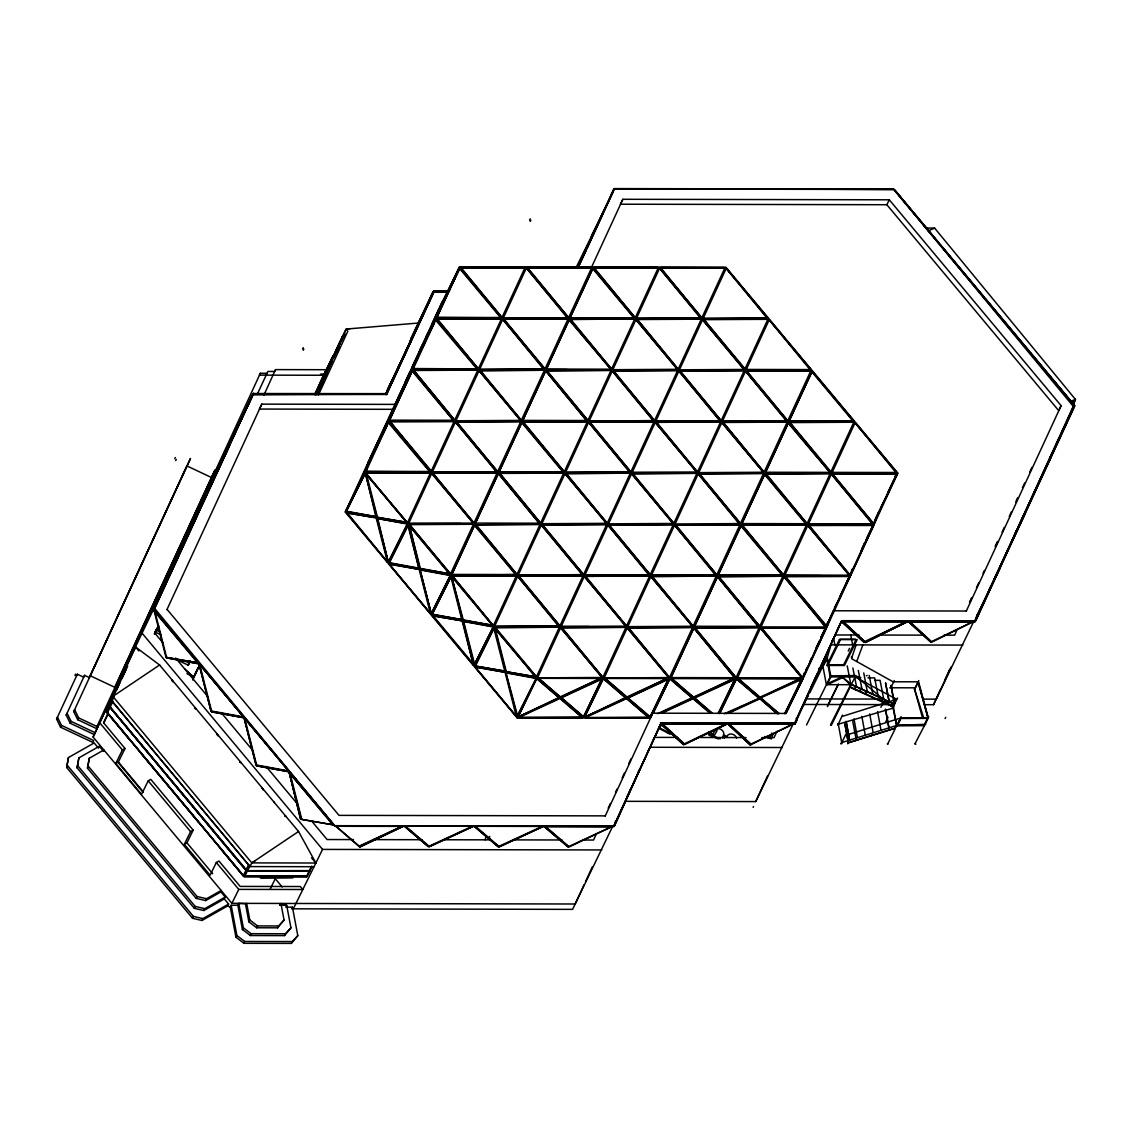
<?xml version="1.0" encoding="UTF-8"?>
<svg xmlns="http://www.w3.org/2000/svg" width="1132" height="1132" viewBox="0 0 1132 1132"><rect width="100%" height="100%" fill="white"/><g stroke="black" fill="none" stroke-linecap="round" stroke-linejoin="round"><path stroke-width="1.5" d="M850.5 687.082L849.665 687.053M661.64 723.787L795.428 722.952L794.494 724.14L661.258 723.787L683.671 744.814L660.678 724.183M838.274 723.928L838.472 724.537M794.452 724.239L794.579 722.867M103.875 749.95L89.301 758.228L87.475 768.175L196.161 898.384L205.656 900.577L220.924 891.917L225.226 897.053L224.306 898.907L228.607 904.058L227.702 905.897L202.02 920.472L192.511 918.278L66.661 767.482L68.472 757.534L94.154 742.96L98.456 748.111L99.361 746.257L103.663 751.407M66.661 767.482L68.472 757.534M224.306 898.907L203.845 910.524L194.336 908.331L77.075 767.821L78.886 757.874L99.361 746.257M77.075 767.821L78.886 757.874M87.475 768.175L89.301 758.228M489.675 836.421L488.953 839.845L443.164 839.76M449.645 290.952L433.768 291.023L386.578 394.29L253.059 394.884L253.681 393.568L252.691 394.134M485.161 839.831L485.911 836.407M842.208 742.564L841.175 743.031L842.406 742.168M891.691 686.827L891.167 686.332L891.535 687.067M409.006 345.501L386.168 393.483M410.902 338.383L410.067 343.265L410.902 338.383L432.778 292.325L434.292 291.207L386.578 394.29L433.966 291.716M410.944 340.916L429.707 300.419M613.94 190.19L591.824 235.131L590.593 240.833L613.204 191.747M615.539 820.771L614.704 825.653L637.019 775.533M728.541 723.376L795.074 723.688C793.221 724.098 797.947 721.494 796.73 718.749L796.093 718.452M819.356 667.937L818.507 672.818L819.993 668.234M819.257 668.644L818.903 671.998L819.893 668.941M847.231 665.871L850.825 684.436L830.534 724.791M851.872 657.664L851.292 657.126L851.759 657.664L856.146 644.886M802.956 706.227C802.503 708.519 806.069 698.019 808.404 695.656M155.749 602.818L154.334 608.931L178.431 556.633L177.809 556.279L155.749 602.818L154.843 607.474M178.516 554.779L202.614 502.481L180.554 548.963L178.757 555.897L198.836 512.074M204.977 495.929L203.576 502.042L205.019 495.83M205.373 495.108L203.958 501.207L228.056 448.923L227.433 448.569L205.373 495.108L203.958 501.207M230.815 441.551L228.381 448.173L230.192 441.254L246.252 409.006M392.875 410.364L369.188 460.144L365.325 471.167L430.259 471.62L365.707 471.987L388.785 421.925L430.259 471.62M375.98 517.069L365.395 473.247L376.503 516.772L346.166 511.565L365.367 472.695L366.641 466.964M367.801 465.747L368.608 461.375L365.367 472.695M366.443 470.077L369.824 460.441L378.866 441.989M389.479 420.029L390.342 415.501L369.669 459.111M411.44 372.654L389.366 420.637L412.444 370.588L453.663 420.764L412.204 371.084M392.04 413.208L412.656 370.079L415.43 360.061M439.075 308.753L435.664 318.46L416.477 357.528L412.6 368.537L477.562 368.933L413.024 369.301L436.103 319.252L477.562 368.933M416.038 360.415L397.629 398.705M415.67 361.886L421.783 348.316M459.677 266.728L440.107 306.206L436.245 317.229L501.221 317.597L464.474 318.021M436.768 317.413L439.683 309.107M436.669 317.965L459.436 268.567L458.828 268.185L438.155 311.795M439.315 310.578L459.988 268.256M814.403 652.343L826.586 627.581L829.515 619.232M827.181 626.336L830.647 616.459M852.085 569.297L850.231 576.259L834.525 608.238M850.231 576.259L873.395 525.984L866.206 539.709M873.819 523.423L875.729 517.989M860.617 551.892L873.876 524.951L877.258 515.301M876.89 516.772L878.319 512.697M976.69 616.232L975.784 620.888L1074.707 405.497L894.45 189.525L613.785 188.888L577.462 267.704M1027.064 508.183L1024.389 513.702M1050.227 456.932L1049.845 460.13L1051.883 454.328M1051.755 454.951L1049.605 459.012M856.712 661.498L862.867 644.9M708.915 734.187L708.646 734.88L718.395 738.941M710.372 735.602L711.377 732.956M712.085 736.324L712.353 735.616L720.235 738.885M722.386 738.022L723.546 734.965A5.122 4.146 26.2 0 0 721.975 730.154A5.122 4.146 26.2 0 0 716.514 728.852M724.268 738.319L725.272 735.673M770.85 734.682L769.435 738.446L764.694 736.479M771.147 739.168L773.142 733.876L771.43 733.154M1070.731 401.407L1075.4 399.384L1073.263 404.11L1075.4 399.384L934.636 228.098L925.962 228.013M96.956 726.503L214.924 470.021L114.756 687.294L90.305 675.776L190.473 458.488L73.75 711.589L77.698 719.697L97.281 728.937M263.855 395.28L275.486 369.612L326.257 369.711L333.133 355.745L320.031 383.182M924.787 704.684L933.532 704.698L940.876 688.681M944.555 680.686L949.691 669.465M974.878 620.93L841.656 620.676L841.925 622.119L864.211 642.467L841.826 621.525L975.034 621.723L1073.235 406.331L893.799 189.129L614.294 188.591L578.084 268.001M56.6 719.075L57.506 717.235L61.468 725.343L93.701 740.54L92.796 742.394L60.562 727.197L56.6 719.075L77.33 674.205L83.655 677.191L84.56 675.337L89.4 677.615M94.536 734.696L70.156 723.192L66.194 715.084L84.56 675.337M89.046 678.125L186.837 465.889L212.123 477.817L213.042 475.964M275.543 369.909L274.567 371.466L267.916 371.452L267.01 373.305L260.346 373.291L199.19 505.891L212.123 477.817M584.07 884.757L575.197 904.001L231.904 903.35L93.107 737.059L215.023 472.469L241.625 418.401L236.446 429.651M93.107 737.059L122.737 673.724M153.457 609.172L253.441 393.427L153.457 609.172L154.207 609.511L253.271 393.993L386.536 394.431L386.38 393.639L253.186 393.526L253.356 394.304M311.852 866.9L307.083 876.607L243.805 876.493L106.337 711.787L113.865 695.43M114.148 694.85L126.289 668.885M115.86 687.704L157.999 599.903M161.692 591.88L185.379 540.473M186.865 537.261L206.845 493.892M208.316 490.68L213.495 479.444M217.203 471.407L230.518 442.499M114.12 695.628L111.799 700.694L250.002 866.588L314.045 866.716M116.398 690.463L119.737 683.247M122.199 677.884L127.704 666.168M112.804 698.84L106.465 711.49L107.696 712.184L107.002 712.58M103.592 722.669L108.021 713.075M108.248 713.5L103.833 723.107L125.015 748.493L118.365 762.006L115.761 763.477L141.542 794.367L148.193 780.854L150.797 779.368L193.176 830.152L186.936 842.831L184.332 844.316L210.099 875.192L216.339 862.499L218.943 861.028L240.14 886.413L300.348 886.526L302.824 889.497L238.767 889.384L216.339 862.499M257.219 394.403L267.01 373.305M158.805 625.996L155.268 633.665L163.164 643.118M166.956 609.61L261.789 404.138L394.997 404.393L442.315 301.706L443.121 301.72M187.997 665.022L189.341 662.093M190.275 661.031L188.351 665.206L177.625 660.154M314.625 394.714L326.143 369.711M315.63 394.346L339.048 343.534L340.407 343.647M315.927 394.177L318.955 387.639L319.79 388.035L316.776 394.573M315.842 394.827L346.151 329.058L418.416 323.03L428.476 302.612M317.922 391.601L323.228 380.097M323.653 379.135L329.03 367.518M329.44 366.556L336.996 350.227M337.478 349.151L338.921 345.996M332.426 360.627L320.101 387.356L319.266 386.946M333.756 357.726L338.213 348.048M341.836 340.18L343.293 337.039L342.444 336.643L319.139 387.201L319.988 387.597L318.021 391.587M317.144 394.205L320.045 387.922M324.714 377.805L326.879 373.079M336.303 352.646L339.19 346.35M342.812 338.496L344.991 333.77M318.432 394.997L347.878 331.11M193.077 678.507L197.944 667.937M199.94 664.541L192.737 679.992M385.786 393.851L433.415 292.622M433.966 291.193L385.941 393.993L432.778 292.325M385.927 394.601L387.413 391.389M390.37 384.965L416.236 328.818M419.93 320.795L421.415 317.583M659.97 713.202L692.444 698.218L669.974 678.549L650.306 718.127L517.098 717.872L345.274 512.004L392.578 409.317L412.02 369.782M404.973 382.446L410.067 371.395M411.524 368.24L415.161 360.33M419.873 350.085L422.151 345.147M425.703 337.449L427.882 332.723M431.518 324.813L438.806 309.022M349.59 504.32L368.508 463.257M372.499 454.583L392.153 411.949M405.61 382.743L409.968 373.263M412.883 366.952L415.062 362.212M426.34 337.746L428.519 333.02M432.877 323.54L437.971 312.489M436.881 317.526L459.748 267.916L501.221 317.597M430.485 472.794L407.407 522.857L365.933 473.176L430.485 472.794L366.174 472.681M431.051 471.52L454.13 421.458L389.832 421.345L429.934 470.176M413.477 369.994L477.789 370.122L454.71 420.17L413.477 369.994L453.592 418.826M478.369 368.834L501.448 318.785L436.895 319.153L478.369 368.834L437.136 318.658M502.014 317.498L525.092 267.435L460.554 267.817L502.014 317.498L460.795 267.322M460.809 523.55L408.666 523.451L431.745 473.388L473.218 523.083L431.745 473.388M432.325 472.115L455.404 422.052L496.863 471.747L432.325 472.115L496.863 471.747M479.048 370.716L455.97 420.764L520.522 420.397L479.048 370.716L520.522 420.397M479.628 369.428L502.707 319.38L544.181 369.06L479.628 369.428L544.181 369.06M503.287 318.092L526.366 268.043L567.825 317.724L503.287 318.092L567.825 317.724M578.282 266.501L591.597 237.621M597.512 224.787L602.677 213.552L576.075 267.619M591.06 268.27L622.841 199.289L889.285 199.798L1061.109 405.666L966.275 611.139M450.352 574.32L473.431 524.272L409.133 524.144L450.182 573.91L419.788 568.703L409.19 524.795L420.312 568.405L449.984 573.882M474.011 522.984L497.09 472.921L432.537 473.303L474.011 522.984L432.792 472.808M497.67 471.648L520.748 421.585L456.196 421.953L497.67 471.648L456.437 421.458M480.973 371.961L521.314 420.297L544.393 370.249L479.855 370.617L544.393 370.249M544.973 368.961L568.052 318.913L503.499 319.281L544.973 368.961L503.754 318.785M568.632 317.625L591.711 267.562L527.158 267.944L568.632 317.625L527.399 267.449M452.361 573.316L474.704 524.866L516.164 574.547L486.378 574.985M498.108 474.011L475.27 523.578L498.349 473.516L539.582 523.706L498.349 473.516M498.929 472.242L522.008 422.179L563.481 471.874L498.929 472.242L522.008 422.179M545.426 371.338L522.588 420.892L545.666 370.843L586.885 421.019L545.666 370.843M567.09 369.598L546.232 369.556L569.311 319.507L610.785 369.188L569.071 320.002M569.891 318.219L592.97 268.171L634.444 317.851L569.891 318.219L592.97 268.171M451.626 574.914L474.704 524.866M546.232 369.556L569.311 319.507M452.093 575.608L516.39 575.735L493.311 625.784L452.093 575.608L493.127 625.373L462.747 620.166L451.626 576.556L463.271 619.869L493.127 625.373M516.97 574.448L540.049 524.399L475.497 524.767L516.97 574.448L475.737 524.272M499.396 472.935L563.694 473.049L540.615 523.111L499.396 472.935L539.497 521.767M564.274 471.775L587.352 421.712L522.814 422.08L564.274 471.775L523.055 421.585M587.933 420.425L611.011 370.376L546.459 370.744L587.933 420.425L546.699 370.249M611.591 369.089L634.656 319.04L570.118 319.408L611.591 369.089L570.358 318.913M635.236 317.752L658.315 267.69L593.776 268.072L635.236 317.752L594.017 267.577M494.571 626.378L517.649 576.33L559.123 626.01L494.571 626.378L559.123 626.01M518.23 575.042L541.308 524.993L582.782 574.674L518.23 575.042L582.782 574.674M564.967 473.643L541.888 523.706L606.427 523.338L564.967 473.643L606.427 523.338M565.547 472.369L588.612 422.307L630.085 472.002L565.547 472.369L630.085 472.002M653.744 420.651L612.27 370.971L589.192 421.019L653.744 420.651L590.932 421.033M635.929 319.634L612.851 369.683L677.389 369.315L635.929 319.634L677.389 369.315M636.509 318.347L659.588 268.298L701.048 317.979L636.509 318.347L701.048 317.979M536.271 677.247L559.35 627.199L494.797 627.567L559.35 627.199M559.915 625.911L582.994 575.863L518.456 576.23L559.915 625.911L518.697 575.735M583.574 574.575L606.653 524.526L542.115 524.894L583.574 574.575L542.355 524.399M566.877 474.888L607.233 523.239L630.312 473.176L565.759 473.558L630.312 473.176M630.892 471.903L653.956 421.84L589.418 422.208L630.892 471.903L589.659 421.712M654.537 420.552L677.615 370.504L613.077 370.872L654.537 420.552L613.318 370.376M636.962 319.04L701.274 319.167L678.195 369.216L636.962 319.04L677.077 367.872M701.854 317.88L724.933 267.817L660.38 268.199L701.854 317.88L660.621 267.704M560.609 627.793L537.53 677.856L602.082 677.474L560.609 627.793L602.082 677.474M588.994 626.562L561.189 626.505L584.268 576.457L625.727 626.138L584.268 576.457M584.848 575.169L607.926 525.121L649.386 574.801L584.848 575.169L649.386 574.801M631.571 473.77L608.492 523.833L673.045 523.465L631.571 473.77L673.045 523.465M694.723 472.61L632.151 472.497L655.23 422.434L696.704 472.129L655.23 422.434M655.81 421.146L678.889 371.098L720.348 420.779L655.81 421.146L720.348 420.779M702.533 319.762L679.455 369.81L744.007 369.442L702.533 319.762L744.007 369.442M703.354 317.979L726.192 268.425L767.666 318.106L703.113 318.474L767.666 318.106M562.533 629.038L602.875 677.375L625.954 627.326L561.415 627.694L625.954 627.326M626.534 626.038L649.612 575.99L585.06 576.358L626.534 626.038L585.301 575.863M650.192 574.702L673.271 524.654L608.719 525.022L650.192 574.702L608.959 524.526M673.837 523.366L696.916 473.303L632.378 473.685L673.837 523.366L632.618 473.19M697.496 472.03L720.575 421.967L656.022 422.335L697.496 472.03L656.277 421.84M721.155 420.68L744.233 370.631L679.681 370.999L721.155 420.68L679.922 370.504M744.799 369.343L767.878 319.295L703.58 319.167L743.682 367.999M627.227 627.92L604.148 677.983L668.687 677.601L627.227 627.92L668.687 677.601M650.872 576.584L627.793 626.633L692.345 626.265L650.872 576.584L692.345 626.265M651.452 575.297L674.53 525.248L716.004 574.929L651.452 575.297L716.004 574.929M739.649 523.592L698.189 473.898L675.111 523.96L739.649 523.592L718.551 524.045M721.834 422.561L698.755 472.624L763.308 472.256L721.834 422.561L763.308 472.256M722.414 421.274L745.493 371.225L786.966 420.906L722.414 421.274L786.966 420.906M746.073 369.938L769.152 319.889L810.371 370.065M596.465 833.676L593.536 840.043L583.079 840.029M608.209 808.191L610.403 803.423M615.539 792.273L617.011 789.089M622.147 777.953L624.34 773.17M628.741 763.619L630.948 758.836M605.224 815.988L652.74 713.188L785.962 713.443L803.168 678.464L897.789 473.105L725.966 267.237L459.535 266.728L364.914 472.086L536.738 677.955L803.168 678.464M669.493 677.502L692.572 627.453L628.019 627.821L669.493 677.502L628.26 627.326M693.138 626.166L716.216 576.117L651.678 576.485L693.138 626.166L651.919 575.99M716.797 574.83L739.875 524.781L675.323 525.149L716.797 574.83L675.578 524.654M740.455 523.493L763.534 473.431L698.982 473.813L740.455 523.493L699.222 473.317M722.881 421.967L787.179 422.095L764.1 472.157L722.881 421.967L762.982 470.813M787.759 420.807L810.837 370.758L746.285 371.126L787.759 420.807L746.54 370.631M693.591 628.543L670.752 678.11L693.831 628.048L735.05 678.224L693.831 628.048M717.249 577.207L694.411 626.76L717.49 576.712L758.709 626.887L717.49 576.712M718.056 575.424L741.135 525.375L782.608 575.056L718.056 575.424L741.135 525.375M741.715 524.088L764.793 474.025L806.267 523.72L741.715 524.088L764.793 474.025M766.109 471.153L788.452 422.689L829.912 472.369L788.212 423.184M789.018 421.401L812.097 371.353L853.57 421.033L789.018 421.401L812.097 371.353M765.374 472.752L788.452 422.689M585.541 881.545L592.206 867.112M601.8 849.948L322.549 849.41L293.315 908.826L572.566 909.364L612.893 825.879M728.088 723.376L661.145 723.192L613.855 825.978L334.464 826.035L613.968 826.558L661.046 723.15L794.494 723.603M736.097 677.629L759.176 627.581L694.624 627.949L736.097 677.629L694.878 627.453M759.756 626.293L782.835 576.245L718.282 576.613L759.756 626.293L718.523 576.117M783.401 574.957L806.479 524.908L741.941 525.276L783.401 574.957L742.182 524.781M807.3 523.125L830.138 473.558L765.6 473.94L807.059 523.621L765.84 473.445M830.718 472.285L853.797 422.222L789.485 422.095L829.6 470.94M760.435 628.175L737.357 678.238L801.909 677.856L760.435 628.175L801.909 677.856M825.568 626.52L784.094 576.839L761.015 626.887L825.327 627.015M821.167 575.622L784.674 575.551L807.753 525.503L849.212 575.183L807.753 525.503M808.333 524.215L831.397 474.152L872.871 523.847L808.333 524.215L872.871 523.847M831.978 472.879L855.056 422.816L896.289 472.992M777.005 731.244L774.062 737.611L761.794 737.597M785.962 713.443L789.202 706.41M789.91 704.854L802.786 676.922M806.352 669.168L807.003 667.767L805.489 672.054L826.119 628.6M809.833 661.626L811.602 657.777M815.705 648.891L817.134 645.792M821.422 636.481L822.851 633.382M831.228 615.185L832.996 611.337M802.701 677.757L825.78 627.708L761.242 628.076L802.701 677.757L761.482 627.581M826.36 626.42L849.439 576.372L785.141 576.245L825.242 625.076M850.019 575.084L873.097 525.036L808.545 525.404L850.019 575.084L808.786 524.908M873.678 523.748L896.756 473.685L832.204 474.067L873.678 523.748L832.444 473.572M626.01 801.329L755.723 801.583L767.553 775.915M755.723 801.583L793.419 723.461M794.409 723.504L841.585 620.817M795.018 723.843L841.699 620.874L974.921 621.128L1074.169 405.695L893.417 189.129M956.724 630.552L954.587 635.193L943.989 635.179M969.558 602.719L971.695 598.078M976.463 587.72L978.642 582.994M983.001 573.556L984.444 570.401M995.325 546.798L997.49 542.072M1002.061 532.167L1004.226 527.47M1009.277 516.503L1011.442 511.805M1015.772 502.41L1017.937 497.726M1029.78 472.016L1031.931 467.332M951.05 667.031L936.249 699.152L923.981 699.137M933.532 704.698L973.959 621.001M974.808 621.072L1074.169 405.695L1070.292 413.477M314.979 394.092L326.257 369.711M896.601 725.371L892.78 706.679L894.082 704.146L851.349 684.506L855.07 676.95L896.502 699.222M1074.806 405.992L975.034 621.723L977.227 614.676M385.941 393.993L433.938 290.924L430.018 299.471M253.299 394.12L230.419 442.371M247.724 405.907L252.139 396.61M206.01 495.406L228.056 448.923M186.37 538.323L180.596 548.864L203.251 502.721M190.035 530.583L196.643 516.645M156.372 603.115L178.446 556.576M419.109 351.939L437.617 312.885L438.197 313.338M438.254 313.182L414.51 363.103L434.193 323.243M390.865 414.411L413.817 366.202M430.018 472.101L387.908 422.109L367.235 465.733L386.918 425.873M382.121 434.462L370.291 459.422L369.683 459.026M383.55 431.476L390.965 415.798M349.604 504.518L367.277 467.261M888.196 491.727L893.318 480.916M893.459 480.576L897.039 474.676L875.786 517.833M861.777 549.02L864.664 542.752M874.3 522.63L875.772 519.531M834.482 607.997L836.704 603.328M840.17 595.899L851.448 572.24M816.639 646.924L819.596 640.726M821.068 637.613L825.483 628.302L826.091 628.685M816.54 647.207L819.469 641.023M820.926 637.939L827.917 621.694M829.077 620.902L849.127 576.995M788.551 707.811L795.966 692.19M797.423 689.077L804.909 673.299M1067.816 419.123L1072.952 408.27M1042.261 474.52L1043.732 471.421M1052.265 453.507L1073.688 406.728M1014.513 534.573L1016.734 529.861M1020.385 522.192L1023.342 515.923M1027.46 507.362L1048.897 460.526L1049.505 460.88M988.958 589.984L990.429 586.885M994.108 579.145L996.33 574.433M999.896 568.533L977.199 614.775M577.065 267.746L589.645 241.215L590.281 241.526M577.688 268.043L585.838 250.894M587.324 247.767L590.281 241.526M626.661 797.381L630.354 789.542M633.326 783.344L636.283 777.09M831.596 642.155L833.081 639M836.789 631.232L838.996 626.534M810.908 687.251L816.087 676.313M820.375 667.413L841.232 621.878M797.466 717.193L817.559 673.2M291.617 908.826L292.438 907.157L285.773 907.142L286.679 905.303L279.83 905.034M174.752 458.729L175.361 457.498M175.686 460.625L176.281 459.394M74.953 675.365L75.561 674.12M76.424 676.059L77.33 674.205M66.194 715.084L67.099 713.231L71.061 721.339L95.456 732.843M60.562 727.197L61.468 725.343M73.75 711.589L74.655 709.736L78.617 717.858L97.791 726.9M70.156 723.192L71.061 721.339M77.698 719.697L78.617 717.858M260.346 373.291L259.44 375.131L323.427 375.258L324.035 374.027L320.908 374.013L320.314 375.244M162.654 585.244L163.716 583.093M133.788 650.73L135.599 647.037L159.598 665.008L298.551 831.496L315.856 863.009L251.813 862.895L112.86 696.406L159.598 665.008M112.86 696.406L111.035 700.1L250.002 866.588L251.813 862.895L298.551 831.496M106.337 711.787L111.926 700.397M109.62 706.142L106.705 710.995M112.337 700.595L109.436 705.448M107.413 712.679L110.059 707.528L245.969 870.352L243.309 875.503L107.413 712.679L243.309 875.503M110.129 707.132L246.21 869.857L110.129 707.132L112.62 702.081M261.789 404.138L259.355 409.062L392.578 409.317M154.277 633.934L157.306 627.779M154.603 633.75L157.631 627.595M302.569 348.897L303.178 347.666M303.249 350.283L303.843 349.052M115.761 763.477L122.412 749.964L125.015 748.493M345.6 330.233L338.808 344.029L340.166 344.142L340.251 342.855M340.548 342.6L342.515 338.61M315.559 394.53L322.422 380.55L323.257 380.946L320.427 386.748M141.259 753.629L151.787 766.237M188.266 664.767L189.78 661.668M195.242 673.795L198.298 667.597M418.359 323.71L421.387 317.526M452.97 282.519L454.526 279.349M423.34 345.147L431.915 327.714M432.396 326.681L435.664 318.46M379.178 441.423L385.418 428.745M345.274 512.004L364.957 471.973M346.166 511.565L365.395 473.247M184.332 844.316L190.572 831.624L193.176 830.152M529.564 220.103L530.172 218.872M196.161 898.384L197.067 896.53L88.395 766.322M530.243 221.49L530.851 220.259M194.336 908.331L195.242 906.477L77.981 765.982M192.511 918.278L193.43 916.425L67.566 765.628M205.656 900.577L206.576 898.723L221.136 890.459M203.845 910.524L204.75 908.671L225.226 897.053M202.02 920.472L202.925 918.618L228.607 904.058M525.092 267.435L460.554 267.817M501.448 318.785L436.895 319.153M526.366 268.043L567.585 318.219M477.789 370.122L413.237 370.489M502.707 319.38L543.926 369.556M454.13 421.458L389.592 421.826M455.404 422.052L496.623 472.228M404.181 523.069L377.154 518.47L388.262 562.01L407.492 523.677M389.564 560.128L406.713 525.262M408.779 526.38L418.939 568.533L389.125 563.043L408.355 524.71M408.666 523.451L473.218 523.083M389.125 563.043L407.577 526.295M273.845 801.895L274.425 802.588M246.04 869.956L248.516 864.905M243.805 876.493L249.266 865.4M244.88 876.239L247.328 870.989L309.206 871.116L306.758 876.366L244.837 876.041L306.73 876.168M311.71 866.122L309.489 870.819L247.611 870.706L250.101 865.655M231.183 905.275L236.885 935.513L235.98 937.367L230.277 907.114L231.183 905.275L237.847 905.275L238.753 903.435L245.602 903.704M231.904 903.35L238.767 889.384M238.753 903.435L243.338 927.745L242.432 929.598L237.847 905.275M248.87 921.83L249.79 919.976L246.649 903.378L245.502 903.944L248.87 921.83L256.653 927.773L277.623 927.816L284.061 920.047L280.934 903.449L280.029 905.289L286.679 905.303L290.938 927.844L284.486 935.612L250.2 935.541L251.106 933.702L285.391 933.759L290.938 927.844M270.279 888.861L276.335 876.55M297.801 935.64L292.254 941.555L244.668 941.47L243.748 943.31L291.349 943.409L297.801 935.64L292.438 907.157M256.653 927.773L257.558 925.934L278.529 925.962L284.061 920.047M622.841 199.289L620.421 204.213L886.851 204.722L1058.675 410.591L1061.109 405.666M591.711 267.562L527.158 267.944M568.052 318.913L503.499 319.281M521.314 420.297L480.095 370.122M520.748 421.585L456.196 421.953M497.09 472.921L432.537 473.303M473.431 524.272L408.893 524.64M431.221 613.473L420.113 569.948L431.221 613.473L450.451 575.141L422.293 569.948M431.731 613.176L449.673 576.726M277.623 927.816L278.529 925.962M432.07 614.506L451.314 576.174L462.408 619.713L432.07 614.506L451.314 576.174M309.489 870.819L311.314 866.829M306.758 876.366L309.248 871.315M284.486 935.612L285.391 933.759M291.349 943.409L292.254 941.555M658.315 267.69L593.776 268.072M634.656 319.04L570.118 319.408M659.588 268.298L700.807 318.474M611.011 370.376L546.459 370.744M587.352 421.712L522.814 422.08M612.27 370.971L653.504 421.146M563.694 473.049L499.155 473.431M588.612 422.307L629.845 472.483M540.049 524.399L475.497 524.767M541.308 524.993L582.541 575.169M516.39 575.735L451.838 576.103M471.874 622.642L463.059 621.411L474.167 664.937L493.411 626.619M517.649 576.33L558.883 626.505M474.167 664.937L492.632 628.203M475.03 665.97L505.367 671.177L475.03 665.97L494.26 627.637M475.553 665.673L493.481 629.222M724.933 267.817L660.38 268.199M701.274 319.167L636.722 319.535M726.192 268.425L767.411 318.601M677.615 370.504L613.077 370.872M653.956 421.84L591.159 422.222M678.889 371.098L720.108 421.274M606.653 524.526L542.115 524.894M607.233 523.239L566 473.063M632.151 472.497L696.704 472.129M582.994 575.863L518.456 576.23M607.926 525.121L649.145 575.297M561.189 626.505L625.727 626.138M477.478 667.215L505.693 672.422L517.126 716.4L536.356 678.082L508.197 672.889M517.126 716.4L536.356 678.082M517.098 717.872L536.738 677.955M518.116 716.33L536.823 678.294L559.293 697.963L518.215 716.924L559.18 697.369M518.215 716.924L536.823 678.294M767.878 319.295L703.34 319.663M744.233 370.631L679.681 370.999M769.152 319.889L810.71 369.357L769.732 320.243L769.279 320.823M745.493 371.225L786.712 421.401M720.575 421.967L656.022 422.335M696.916 473.303L632.378 473.685M673.271 524.654L608.719 525.022M698.189 473.898L739.408 524.088M649.612 575.99L585.06 576.358M674.53 525.248L715.749 575.424M583.461 717.051L602.068 678.422L560.991 697.383L583.461 717.051L602.068 678.422M602.875 677.375L561.656 627.199M584.678 716.457L603.398 678.422L625.869 698.09L584.791 717.051L625.755 697.496M584.791 717.051L603.398 678.422M886.851 204.722L889.285 199.798M810.837 370.758L746.285 371.126M787.179 422.095L722.64 422.462M763.534 473.431L698.982 473.813M739.875 524.781L675.323 525.149M716.216 576.117L651.678 576.485M692.572 627.453L628.019 627.821M667.059 679.285L627.68 698.104L650.037 717.179L667.852 680.134M650.037 717.179L668.644 678.549M653.334 713.188L669.974 678.549M853.797 422.222L789.245 422.59M830.138 473.558L765.6 473.94M855.056 422.816L896.629 472.285L855.636 423.184L855.184 423.764M806.479 524.908L741.941 525.276M831.397 474.152L872.631 524.342M782.835 576.245L718.282 576.613M759.176 627.581L694.624 627.949M784.094 576.839L824.195 625.671M718.056 713.542L734.427 680.261M718.565 713.316L735.206 678.676M719.386 713.542L735.758 680.261M719.895 713.316L736.536 678.676M894.818 476.997L896.374 473.827M894.563 478.284L896.898 473.53M881.446 506.358L883.002 503.188M886.908 495.264L897.789 473.105M867.31 536.78L873.097 525.036M849.439 576.372L784.901 576.74M821.28 636.792L825.78 627.708M784.632 713.669L801.003 680.389M785.141 713.443L801.781 678.804M785.806 713.443L803.027 678.45M753.162 807.328L753.459 806.578M809.932 692.558L827.322 657.225M823.162 666.267L826.685 659.093M842.647 677.346L850.358 684.704L826.813 684.662L830.846 675.28M806.55 724.947L826.77 683.983L842.349 676.823M826.799 684.605L830.52 677.12M826.813 684.662L830.718 676.582M848.222 651.084L849.566 648.353M827.407 706.156L838.274 684.096M827.478 706.552L838.345 684.492M850.005 687.223L850.967 684.336M831.383 725.188L850.302 686.6L849.722 687.195M837.623 725.004L838.303 724.169L841.585 741.927M838.303 724.169L842.463 715.141M855.382 689.643L854.858 685.851M860.702 691.638L859.995 688.327M841.614 742.903L845.83 734.314M845.788 735.291L899.926 718.254M866.093 694.227L865.485 690.718M847.811 743.809L848.42 742.578L844.882 723.787L848.236 742.946L895.016 728.244L896.785 725.004M856.259 740.201L855.311 740.498M864.126 737.753L863.178 738.036M882.337 702.024L881.771 698.232M883.908 701.642L880.866 707.274M891.195 687.11L894.28 680.573M871.994 735.291L871.046 735.588M879.861 732.843L878.913 733.14M895.568 727.466L896.671 725.768L893.233 706.212L894.45 703.75M885.762 721.961L888.068 717.264M893.473 706.693L894.337 704.514L890.969 685.313L894.676 703.807M894.521 704.146L897.563 697.991M887.757 743.88L895.454 728.244M901.1 716.782L896.855 725.4L841.769 742.564M914.373 689.572L918.802 680.573M927.957 717.914L918.151 681.959L914.628 689.6L922.651 718.282M897.11 725.782L900.888 717.547L900.817 718.254L927.589 718.311L900.902 718.466L897.351 725.683L924.066 725.456L897.294 725.4L925.707 724.31M1022.408 487.694L1024.743 482.954M1016.295 500.74L1017.809 497.656M995.269 546.063L997.547 541.436M969.558 602.196L971.836 597.569M1073.575 403.077L1075.4 399.384M923.882 725.824L927.83 717.815M924.547 725.06L928.198 717.419L918.59 682.016M914.967 743.936L915.845 744.134L914.996 743.738L924.335 725.824M924.504 725.456L928.749 716.839M945.093 718.565L945.701 717.334M662.701 722.768A5.122 4.146 26.2 0 0 662.036 723.617L659.333 728.583L670.059 734.229L671.403 731.753M668.404 733.352L668.771 732.701L659.701 727.918M712.736 734.654L715.438 729.687L717.08 730.55L714.377 735.517L709.707 733.055M850.755 684.039L842.491 677.205M795.244 723.334L794.494 724.14L795.145 723.207L661.258 723.787L728.739 724.211L795.315 723.207L750.955 744.035L728.626 723.617L793.277 723.787L794.622 723.037M433.146 291.759L433.938 290.924M851.222 687.874L893.19 706.863M343.675 336.996L342.331 336.883M365.707 473.629L407.223 522.446L376.829 517.225L365.707 473.629L406.699 522.743M154.108 610.785L198.383 662.913L165.98 657.338L154.108 610.785L197.859 663.211M346.958 512.513L387.427 561.911L346.434 512.81L373.503 517.409M376.829 517.225L407.025 522.404M346.434 512.81L376.815 518.017L387.512 559.944M165.98 657.338L196.699 662.616M107.342 713.075L130.35 740.639M199.699 664.484L243.451 716.91L199.699 664.484L211.571 711.038L243.451 716.91M388.262 562.01L377.678 518.173M389.394 564.274L430.372 613.388L389.394 564.274L419.774 569.495L430.896 613.091M210.991 710.924L199.133 664.427L211.047 711.335L242.927 717.207M152.127 766.732L198.454 822.228M244.753 718.48L288.519 770.906L244.753 718.48L256.624 765.034L288.519 770.906M463.158 622.628L473.332 664.852L432.339 615.737L461.078 620.647M432.339 615.737L462.733 620.959M494.585 628.034L536.087 676.851L505.707 671.63L494.585 628.034L535.563 677.134M256.058 764.921L244.201 718.424L256.101 765.331L287.995 771.203M289.297 772.774L333.572 824.903L301.169 819.313L289.297 772.774L333.049 825.2M475.298 667.201L516.291 716.315L475.298 667.201L505.693 672.422M505.707 671.63L536.087 676.851M220.075 848.151L243.239 875.899M301.169 819.313L333.572 824.903M251.813 862.895L254.813 861.197M246.196 870.55L247.045 870.947M243.479 876.097L244.314 876.493M842.562 621.114L864.876 641.504L907.199 621.242L864.989 642.099L842.562 621.114L907.199 621.242M909.166 621.242L931.494 641.632L973.817 621.369L931.608 642.226L909.166 621.242L973.817 621.369M866.362 675.762L867.14 675.394M662.008 723.447L684.336 743.851L726.659 723.617L662.008 723.447L726.659 723.617M662.121 724.041L684.45 744.446L726.999 724.027L684.747 744.233M793.277 723.787L750.29 744.998L727.89 724.027L750.29 744.998M524.385 267.93L524.54 267.223L461.021 267.095L461.276 267.817M590.961 268.058L591.116 267.35L527.597 267.223L527.852 267.944M657.536 268.185L657.692 267.477L594.159 267.35L594.427 268.072M724.112 268.312L724.268 267.605L660.734 267.477L660.989 268.199M538.11 677.856L560.354 696.831L601.488 677.842L560.467 697.425L537.969 677.728L601.488 677.842M518.682 716.91L559.816 697.92L582.329 717.617L518.796 717.504L582.216 717.023M518.796 717.504L559.93 698.515L582.329 717.617M561.104 697.977L602.182 679.016M604.53 677.856L626.93 696.958L668.064 677.969L627.043 697.553L604.53 677.856L668.064 677.969M585.258 717.037L626.392 698.048L648.891 717.745L585.371 717.631L648.778 717.15M585.371 717.631L626.505 698.642L648.891 717.745M627.68 698.104L668.743 679.143M335.242 825.681L359.169 846.085L403.091 825.822L359.269 846.679L335.242 825.681L403.091 825.822M657.579 713.669L692.331 697.623M671.106 677.983L693.619 697.68L734.64 678.096L671.106 677.983L693.506 697.086L732.8 678.945M661.329 712.778L692.968 698.175L710.089 712.792M711.929 713.302L694.142 697.637L733.635 679.412M661.795 713.202L693.081 698.769L710.104 713.302M694.256 698.232L735.319 679.271M405.129 825.822L429.042 846.212L472.964 825.95L405.129 825.822L472.964 825.95M405.242 826.417L429.155 846.807L473.346 826.332L429.467 846.58M724.155 713.797L759.006 698.345L736.649 679.271M739.139 679.356L760.067 697.213L799.376 679.073M800.947 678.351L760.18 697.807L737.682 678.11L801.215 678.224M726.319 713.641L759.544 698.303L776.679 713.429M728.357 713.33L759.657 698.897M779.127 713.471L760.718 697.765L801.895 679.398M475.001 825.95L498.915 846.354L542.851 826.077L475.001 825.95L542.851 826.077M475.115 826.544L499.028 846.948L543.233 826.459L499.339 846.722M544.874 826.091L568.788 846.481L612.723 826.218L568.901 847.076L544.874 826.091L612.723 826.218M827.152 684.676L842.647 677.601M928.198 230.9L934.636 228.098M891.054 686.346L891.082 687.067M842.307 716.386L896.247 699.435M848.392 742.649L895.016 728.244M838.515 724.112L893.572 707.995L855.636 675.903L860.872 677.771M826.601 683.912L826.997 684.294M893.205 707.373C891.648 706.892 895.115 706.439 892.893 706.41L850.486 686.94M830.449 675.861L855.551 675.507M795.471 722.853L661.272 723.886M260.148 877.201L292.764 877.088M292.834 877.484L260.233 877.597L260.035 876.607L292.636 876.493L292.919 877.88M894.11 681.804L917.741 681.804M461.134 267.69L524.654 267.817M527.71 267.817L591.229 267.944M594.272 267.944L657.805 268.072M660.847 268.072L724.381 268.199M448.612 291.292L434.745 291.858M448.102 291.646L433.768 291.023M433.924 291.815L448.017 291.83M570.132 317.724L634.444 317.851M346.151 329.058L349.618 329.058M546.487 369.06L610.785 369.188M746.313 369.442L810.611 369.57M453.918 420.269L389.606 420.156L393.469 409.133M522.828 420.411L587.126 420.524M789.273 420.92L853.57 421.033M499.17 471.747L563.481 471.874M765.614 472.256L829.912 472.369M832.218 472.384L896.53 472.497M832.204 474.067L896.502 474.181M475.525 523.083L539.822 523.21M741.955 523.592L806.267 523.72M808.545 525.404L872.857 525.517M451.866 574.419L516.164 574.547M718.311 574.929L782.608 575.056M784.915 575.056L849.212 575.183M833.265 610.771L966.487 611.025M841.699 620.874L974.921 621.128M842.675 621.709L907.312 621.836M909.279 621.836L973.916 621.963M694.652 626.279L758.949 626.392M761.242 628.076L825.539 628.203M834.624 634.967L858.976 635.01M878.658 635.052L924.575 635.137M962.851 645.098L831.001 644.844L827.28 657.607L830.761 676.045M830.633 676.894L854.165 676.936M867.989 677.87L874.64 677.884L878.234 696.406M670.993 677.615L735.305 677.728M538.082 678.323L601.601 678.436M604.644 678.45L668.177 678.563M671.219 678.577L734.753 678.691M737.795 678.705L801.314 678.818M875.093 680.346L880.088 680.36L883.682 698.883M889.766 687.775L914.175 687.817L923.613 717.674M806.536 698.911L881.913 699.052M804.074 704.458L893.289 704.628M900.931 718.013L927.702 718.07M637.726 774.019L661.145 723.192L795.159 723.546M838.218 723.773L837.963 724.056M654.862 737.385L677.629 737.427M700.411 737.484L746.002 737.569M840.722 743.795L841.6 743.795M887.318 743.88L888.21 743.88M650.858 747.276L782.325 747.516M605.422 815.875L338.992 815.365L167.168 609.497M335.355 826.275L403.204 826.402M544.987 826.685L612.837 826.813M353.481 839.59L327.091 839.534L311.668 821.054M372.824 839.619L422.066 839.718M513.362 839.887L562.165 839.986M309.446 870.621L247.611 870.706M230.277 907.114L227.702 905.897M826.303 684.266L822.893 666.21M194.577 707.91L195.539 708.08M195.355 708.844L196.317 709.014M240.607 762.077L239.644 761.893L241.385 763.01M285.674 816.073L284.712 815.889L286.056 816.54M767.043 318.149L767.765 317.894L726.772 268.779L726.319 269.359M852.962 421.09L853.669 420.821L812.677 371.721L812.238 372.287M346.689 511.268L376.503 516.772M377.154 518.47L406.968 523.975M389.634 562.745L419.463 568.25M391.573 564.288L419.774 569.495M420.113 569.948L449.928 575.438M432.594 614.209L462.408 619.713M475.185 623.251L491.755 626.307M463.059 621.411L492.887 626.916M535.846 678.379L506.018 672.875L517.649 716.117M197.067 896.53L206.576 898.723M195.242 906.477L204.75 908.671M193.43 916.425L202.925 918.618M766.548 736.437L769.689 737.753M723.546 734.965L726.985 736.394A5.122 4.146 26.2 0 1 731.909 734.102A5.122 4.146 26.2 0 1 736.536 738.121M851.589 684.464L894.181 703.948M186.964 673.71L194.152 677.106L186.539 671.135M1024.078 514.381L1024.701 514.735L999.584 567.557M435.169 319.578L477.322 369.428M411.935 337.86L410.449 342.444M409.756 343.958L387.639 388.899L386.408 394.601M322.096 381.229L322.945 381.625M318.828 387.88L319.677 388.276M315.87 393.851L316.705 394.247M252.238 394.771L228.14 447.055M367.334 467.106L346.661 510.73L346.038 510.334M804.272 673.002L802.319 678.592M661.145 723.192L613.841 825.879M638.83 770.184L637.33 774.84M155.777 629.859L160.532 632.109M154.829 631.911L161.183 634.91M113.143 701.09L111.035 700.1L135.599 647.037L138.868 650.942M109.196 705.943L110.427 706.637M190.756 675.068L193.133 676.299M708.561 731.597L713.089 733.989M660.395 722.754L662.036 723.617M851.561 658.654L893.261 681.903M184.587 668.786L190.346 674.12M249.79 919.976L257.558 925.934M243.338 927.745L251.106 933.702M242.39 929.429L250.398 935.541M236.885 935.513L244.668 941.47M235.951 937.197L243.946 943.31M760.831 698.359L778.491 713.429M737.852 679.808L758.893 697.751M760.86 699.42L777.981 714.037M694.142 697.637L712.552 713.344M670.087 679.143L692.444 698.218M627.567 697.51L649.924 716.584M603.512 679.016L625.869 698.09M560.991 697.383L583.348 716.457M536.936 678.889L559.293 697.963M751.068 744.63L728.626 723.617M188.054 672.55L191.662 675.931M811.856 371.848L853.33 421.528M703.58 319.167L745.04 368.848M789.485 422.095L830.959 471.789M592.729 268.652L634.203 318.347M764.553 474.52L806.026 524.215M785.141 576.245L826.601 625.925M740.894 525.871L782.368 575.551M459.507 268.397L500.981 318.092M521.767 422.675L563.241 472.355M389.832 421.345L431.292 471.025M474.464 525.361L515.923 575.042M409.133 524.144L450.593 573.825M495.038 627.071L536.511 676.766M408.666 525.092L449.659 574.207M451.626 576.556L492.618 625.671M432.863 615.44L473.855 664.555M175.559 657.989L207.552 696.307M221.065 712.495L251.445 748.889M266.062 766.421L297.575 804.173M142.462 633.637L322.549 849.41M311.512 857.801L315.856 863.009M274.255 877.484L282.165 886.964M109.068 706.241L246.535 870.947L309.814 871.06L309.659 870.267M99.984 723.093L122.412 749.964M148.193 780.854L190.572 831.624M186.936 842.831L212.703 873.72M118.365 762.006L143.028 791.537M118.365 762.713L143.141 792.414M155.056 608.917L334.435 825.384M849.524 739.96L846.099 721.325L849.637 740.116M918.151 682.44L928.07 717.9M495.165 628.019L506.216 671.333M493.75 627.935L504.844 671.474M505.169 672.719L516.291 716.315M463.582 621.114L474.69 664.64M450.791 576.471L461.898 620.011M462.21 621.256L473.332 664.852M407.831 525.007L418.939 568.533M419.25 569.778L430.372 613.388M366.23 473.332L377.352 516.928M376.305 518.315L387.427 561.911M289.82 772.477L301.692 819.016M262.596 788.424L262.949 789.825L261.817 787.49M217.528 734.427L217.896 735.842M216.75 733.494L217.103 734.894M154.631 610.502L166.503 657.041M172.46 680.431L172.828 681.846M172.078 679.964L172.432 681.379M858.311 670.455L861.961 688.992M852.863 667.979L856.514 686.516M869.192 675.408L872.786 693.93M863.744 672.932L867.282 691.454M892.639 703.029L893.233 706.212M850.755 634.995L852.622 644.886M852.75 721.339L856.287 740.13M833.633 638.264L834.864 644.858M826.799 658.881L830.124 676.497M830.888 724.593L831.029 725.386M346.802 329.554L346.944 330.346M306.942 875.814L307.083 876.607M306.475 876.663L244.639 876.734M877.569 711.519L881.021 730.253M869.701 713.967L873.14 732.602M861.834 716.415L865.287 735.149M853.967 718.862L857.391 737.498M165.201 579.839L162.966 584.551L165.201 579.839M839.42 639.58L826.685 665.46L844.444 665.489L857.179 639.622L839.42 639.58M840.227 640.203L828.1 664.838L843.637 664.866L855.764 640.231L855.58 639.24L840.043 639.212L840.227 640.203M154.094 609.469L334.35 825.44L154.094 609.469M894.988 190.558L938.739 242.984L894.988 190.558M166.715 657.876L198.567 663.748L166.715 657.876M940.055 244.554L983.807 296.966L940.055 244.554M211.769 711.872L243.635 717.73L211.769 711.872M985.123 298.537L1028.875 350.962L985.123 298.537M256.837 765.855L288.688 771.727L256.837 765.855M289.268 772.42L300.603 819.214L289.268 772.42M1030.177 352.533L1073.943 404.959L1030.177 352.533M907.539 621.652L865.4 642.467L907.539 621.652M403.473 826.204L359.707 847.047L403.473 826.204M889.059 701.359L885.535 682.837L889.129 701.359M275.614 877.512L260.643 877.569L275.614 877.512M291.915 877.456L276.944 877.512L291.915 877.456M683.035 188.973L615.2 188.846L683.035 188.973M752.907 189.101L685.072 188.973L752.907 189.101M822.794 189.242L754.945 189.115L822.794 189.242M892.667 189.369L824.818 189.242L892.667 189.369M318.672 393.823L254.049 393.766L318.672 393.823M385.276 393.894L320.639 393.823L385.276 393.894M568.009 846.849L544.11 826.473L568.009 846.849M498.137 846.708L474.237 826.332L498.137 846.708M428.25 846.58L404.365 826.204L428.25 846.58M930.716 642L908.43 621.652L930.716 642M888.931 727.904L885.436 709.057L888.903 727.805"/></g></svg>
